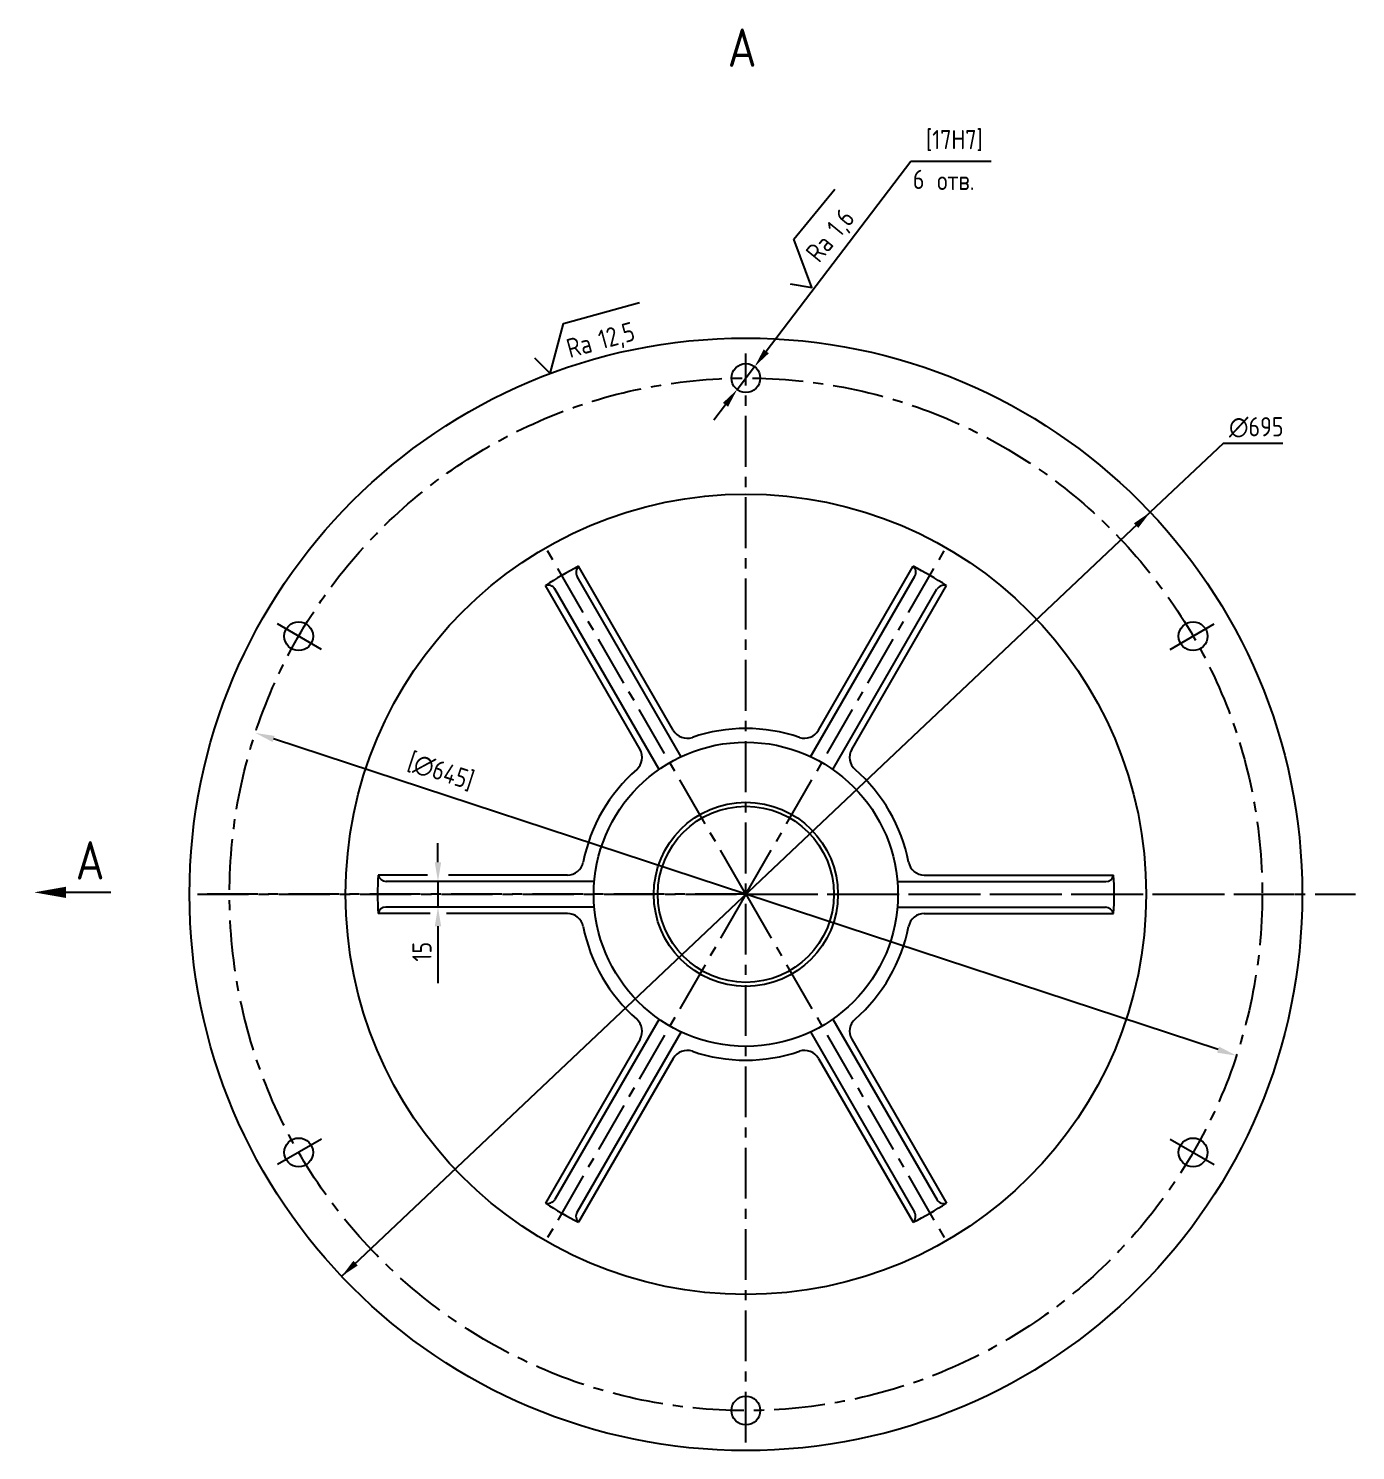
# Model space of a CAD drawing. Header units: millimetres. Extents: x 34179 to 39916, y -3385 to -179.
# Drawn here: x 35186 to 36015, y -1067 to -179 of the extents above; entities that cross this region are included whole.
import ezdxf
from ezdxf.enums import TextEntityAlignment as Align

# ---------------------------------------------------------------- set-up
doc = ezdxf.new("R2010")
doc.units = ezdxf.units.MM
doc.linetypes.add('CENTER', pattern=[50.8, 31.75, -6.35, 6.35, -6.35])
for name, color, linetype in [('Bord', 1, 'Continuous'), ('Cen', 5, 'CENTER'), ('Con', 6, 'Continuous'), ('Cont', 6, 'Continuous'), ('Dim', 7, 'Continuous'), ('Text', 3, 'Continuous'), ('Textb', 6, 'Continuous')]:
    doc.layers.add(name, color=color, linetype=linetype)
doc.styles.add('Style1', font='romans.shx', dxfattribs={"width": 0.8})
doc.dimstyles.new('LIN4', dxfattribs={"dimscale": 4, "dimtxt": 3, "dimasz": 3, "dimexe": 1.25, "dimexo": 0, "dimgap": 1, "dimtad": 1, "dimdec": 0, "dimzin": 13, "dimdsep": 46, "dimtxsty": 'Style1', "dimcen": 2.5, "dimclrt": 3, "dimadec": 0, "dimazin": 0, "dimtfac": 1, "dimtofl": 0, "dimtmove": 1, "dimatfit": 3, "dimfxl": 1, "dimtolj": 1, "dimtzin": 13, "dimarcsym": 0})

# ---------------------------------------------------------------- blocks, each defined once
blk = doc.blocks.new('*D45')
at = {"layer": 'Dim', "color": 0, "lineweight": -2, "transparency": 16777216}
blk.add_line((35928.86, -816.99), (35338.98, -622.9), dxfattribs=at)
at = {"layer": 'Dim', "color": 0, "transparency": 16777216}
for points in [[(35339.6, -621), (35338.35, -624.8), (35327.58, -619.15)], [(35929.49, -815.09), (35928.24, -818.89), (35940.26, -820.74)]]:
    blk.add_solid(points, dxfattribs=at)
at = {"layer": 'Dim', "color": 3, "transparency": 16777216, "insert": (35443.3, -643.39), "char_height": 12, "attachment_point": 5, "rotation": 341.78719, "style": 'Style1'}
blk.add_mtext('\\A1;[∅645]', dxfattribs=at)
blk = doc.blocks.new('*D46')
at = {"layer": 'Dim', "color": 0, "lineweight": -2, "transparency": 16777216}
for p, q in [((35441.61, -699.94), (35441.61, -687.94)), ((35441.61, -711.94), (35436.61, -711.94)), ((35441.61, -727.94), (35436.61, -727.94)), ((35441.61, -739.94), (35441.61, -751.94))]:
    blk.add_line(p, q, dxfattribs=at)
at = {"layer": 'Dim', "color": 0, "transparency": 16777216}
for points in [[(35439.61, -699.94), (35443.61, -699.94), (35441.61, -711.94)], [(35439.61, -739.94), (35443.61, -739.94), (35441.61, -727.94)]]:
    blk.add_solid(points, dxfattribs=at)
at = {"layer": 'Dim', "color": 3, "transparency": 16777216, "insert": (35431.61, -755.82), "char_height": 12, "attachment_point": 5, "rotation": 90, "style": 'Style1'}
blk.add_mtext('\\A1;15', dxfattribs=at)
blk = doc.blocks.new('*D47')
at = {"layer": 'Dim', "color": 0, "lineweight": -2, "transparency": 16777216}
for p, q in [((35737.04, -262.21), (35646.65, -380.74)), ((35787.21, -262.21), (35737.04, -262.21)), ((35628.46, -404.6), (35639.38, -390.29)), ((35621.19, -414.14), (35613.91, -423.68))]:
    blk.add_line(p, q, dxfattribs=at)
at = {"layer": 'Dim', "color": 0, "transparency": 16777216}
for points in [[(35645.06, -379.53), (35648.24, -381.96), (35639.38, -390.29)], [(35619.6, -412.93), (35622.78, -415.35), (35628.46, -404.6)]]:
    blk.add_solid(points, dxfattribs=at)
at = {"layer": 'Dim', "color": 3, "transparency": 16777216, "insert": (35764.13, -249.07), "char_height": 12, "attachment_point": 5, "style": 'Style1'}
blk.add_mtext('\\A1;[17H7]', dxfattribs=at)
blk = doc.blocks.new('SHERISO_01')
at = {"layer": 'Text'}
blk.add_line((4.04, 7), (16.36, 7), dxfattribs=at)
blk.add_lwpolyline([(-1.73, 3), (0, 0), (4.04, 7)], dxfattribs=at)
at = {"layer": 'Text', "style": 'Style1', "width": 0.8}
blk.add_text('Ra', height=3, dxfattribs=at).set_placement((3.58, 1.5))
blk.add_attdef('12,5', (8.73, 1.5), '', height=3, dxfattribs=at)
blk = doc.blocks.new('sherISO_04')
at = {"layer": 'Text'}
blk.add_line((4.04, 7), (14.12, 7), dxfattribs=at)
blk.add_lwpolyline([(-1.73, 3), (0, 0), (4.04, 7)], dxfattribs=at)
at = {"layer": 'Text', "style": 'Style1', "width": 0.8}
blk.add_text('Ra', height=3, dxfattribs=at).set_placement((3.58, 1.5))
blk.add_attdef('3,2', (8.73, 1.5), '', height=3, dxfattribs=at)
blk = doc.blocks.new('razrez15')
at = {"layer": 'Text'}
blk.add_lwpolyline([(0, 0, 0, 1.76, 0), (5, 0, 1.76, 1.76, 0)], format="xyseb", dxfattribs=at)
blk.add_lwpolyline([(0, 0, 0, 1.76, 0), (5, 0, 1.76, 1.76, 0)], format="xyseb", dxfattribs=at)
blk.add_lwpolyline([(12, 0), (5, 0)], dxfattribs=at)
blk.add_lwpolyline([(12, 0), (5, 0)], dxfattribs=at)
at = {"layer": 'Textb', "style": 'Style1', "width": 0.8}
blk.add_attdef('A', (6.5, 2), '', height=6, dxfattribs=at)
blk = doc.blocks.new('ZNAK01')
at = {"layer": 'Textb', "style": 'Style1', "width": 0.8}
blk.add_attdef('А', text='', height=6, dxfattribs=at).set_placement((3.95, -0.02), align=Align.RIGHT)
blk.add_attdef('SC(1)', (5.07, -0.02), '', height=5, dxfattribs=at)

msp = doc.modelspace()

# ---------------------------------------------------------------- linework, layer by layer
at = {"layer": 'Bord'}
for p, q in [((35588.5875, -617.42489), (35529.46881, -515.02831)), ((35679.25225, -617.42489), (35738.37094, -515.02831)), ((35567.80289, -629.42489), (35508.6842, -527.02831)), ((35700.03686, -629.42489), (35759.15555, -527.02831)), ((35435.13304, -707.94286), (35404.23313, -707.94286)), ((35522.47051, -707.94286), (35448.25545, -707.94286)), ((35745.36923, -707.94286), (35863.60662, -707.94286)), ((35436.80467, -731.94286), (35404.23313, -731.94286)), ((35522.47051, -731.94286), (35446.89386, -731.94286)), ((35745.36923, -731.94286), (35863.60662, -731.94286)), ((35567.80289, -810.46084), (35508.6842, -912.85742)), ((35700.03686, -810.46084), (35759.15555, -912.85742)), ((35588.5875, -822.46084), (35529.46881, -924.85742)), ((35679.25225, -822.46084), (35738.37094, -924.85742))]:
    msp.add_line(p, q, dxfattribs=at)
for centre, radius, start, end in [((35633.91987, -719.94286), 230, 117.00929709, 122.99070291), ((35633.91987, -719.94286), 230, 57.00929709, 62.99070291), ((35597.24775, -612.42489), 10, 210, 288.83342969), ((35633.91987, -719.94286), 103.6, 71.16657031, 108.83342969), ((35670.592, -612.42489), 10, 251.16657031, 330), ((35559.14263, -634.42489), 10, 311.16657031, 30), ((35708.69711, -634.42489), 10, 150, 228.83342969), ((35633.91987, -719.94286), 103.6, 131.16657031, 168.83342969), ((35633.91987, -719.94286), 103.6, 11.16657031, 48.83342969), ((35522.47051, -697.94286), 10, 270, 348.83342969), ((35745.36923, -697.94286), 10, 191.16657031, 270), ((35633.91987, -719.94286), 230, 177.00929709, 182.99070291), ((35633.91987, -719.94286), 230, 357.00929709, 2.99070291), ((35522.47051, -741.94286), 10, 11.16657031, 90), ((35745.36923, -741.94286), 10, 90, 168.83342969), ((35633.91987, -719.94286), 103.6, 191.16657031, 228.83342969), ((35633.91987, -719.94286), 103.6, 311.16657031, 348.83342969), ((35559.14263, -805.46084), 10, 330, 48.83342969), ((35708.69711, -805.46084), 10, 131.16657031, 210), ((35597.24775, -827.46084), 10, 71.16657031, 150), ((35633.91987, -719.94286), 103.6, 251.16657031, 288.83342969), ((35670.592, -827.46084), 10, 30, 108.83342969), ((35633.91987, -719.94286), 230, 237.00929709, 242.99070291), ((35633.91987, -719.94286), 230, 297.00929709, 302.99070291)]:
    msp.add_arc(centre, radius, start, end, dxfattribs=at)
at = {"layer": 'Cen'}
for p, q in [((35633.91987, -1062.44286), (35633.91987, -382.08512)), ((35633.91987, -719.94286), (35508.91987, -503.43651)), ((35633.91987, -719.94286), (35508.91987, -503.43651)), ((35633.91987, -719.94286), (35758.91987, -503.43651)), ((35368.8821, -566.92323), (35341.32648, -551.01399)), ((35354.62668, -558.69286), (35354.62668, -558.69286)), ((35898.95765, -566.92323), (35926.51327, -551.01399)), ((35913.21307, -558.69286), (35913.21307, -558.69286)), ((35291.41987, -719.94286), (35976.41987, -719.94286)), ((35633.91987, -719.94286), (35291.41987, -719.94286)), ((35291.41987, -719.94286), (35311.85821, -719.94286)), ((35633.91987, -719.94286), (35508.91987, -936.44922)), ((35633.91987, -719.94286), (36014.70044, -719.94286)), ((35633.91987, -719.94286), (35758.91987, -936.44922)), ((35368.8821, -872.96249), (35341.32648, -888.87174)), ((35898.95765, -872.96249), (35926.51327, -888.87174)), ((35354.62668, -881.19286), (35354.62668, -881.19286)), ((35913.21307, -881.19286), (35913.21307, -881.19286)), ((35633.91987, -1042.44286), (35633.91987, -1042.44286))]:
    msp.add_line(p, q, dxfattribs=at)
msp.add_circle((35633.91987, -719.94286), 322.5, dxfattribs=at)
at = {"layer": 'Con'}
msp.add_circle((35633.91987, -719.94286), 57.5, dxfattribs=at)
at = {"layer": 'Cont'}
for p, q in [((35593.5168, -633.96268), (35528.51203, -521.37113)), ((35674.32295, -633.96268), (35739.44512, -521.16777)), ((35579.66039, -641.96268), (35514.53822, -529.16777)), ((35688.17936, -641.96268), (35753.18412, -529.37113)), ((35539.25732, -711.94286), (35409.24779, -711.94286)), ((35728.58243, -711.94286), (35858.82678, -711.94286)), ((35539.25732, -727.94286), (35409.01297, -727.94286)), ((35728.58243, -727.94286), (35858.59196, -727.94286)), ((35579.66039, -797.92304), (35514.65563, -910.5146)), ((35688.17936, -797.92304), (35753.30153, -910.71795)), ((35593.5168, -805.92304), (35528.39463, -918.71795)), ((35674.32295, -805.92304), (35739.32771, -918.5146))]:
    msp.add_line(p, q, dxfattribs=at)
for centre, radius in [((35633.91987, -719.94286), 347.5), ((35633.91987, -397.44286), 9), ((35633.91987, -719.94286), 250), ((35354.62668, -558.69286), 9), ((35913.21307, -558.69286), 9), ((35633.91987, -719.94286), 95), ((35633.91987, -719.94286), 55), ((35354.62668, -881.19286), 9), ((35913.21307, -881.19286), 9), ((35633.91987, -1042.44286), 9)]:
    msp.add_circle(centre, radius, dxfattribs=at)
for centre, radius, start, end in [((35533.53195, -518.88478), 5.60192, 136.49484522, 206.3490871), ((35735.18557, -518.74934), 4.89823, 329.58651201, 49.43492193), ((35510.31401, -531.64744), 4.89823, 29.58651201, 109.43492193), ((35757.84732, -532.47533), 5.60192, 76.49484522, 146.3490871), ((35409.6045, -706.35232), 5.60192, 196.49484522, 266.3490871), ((35858.79143, -707.04476), 4.89823, 269.58651201, 349.43492193), ((35409.04832, -732.84097), 4.89823, 89.58651201, 169.43492193), ((35858.23525, -733.53341), 5.60192, 16.49484522, 86.3490871), ((35509.99243, -907.4104), 5.60192, 256.49484522, 326.3490871), ((35757.52573, -908.23829), 4.89823, 209.58651201, 289.43492193), ((35532.65418, -921.13639), 4.89823, 149.58651201, 229.43492193), ((35734.3078, -921.00095), 5.60192, 316.49484522, 26.3490871)]:
    msp.add_arc(centre, radius, start, end, dxfattribs=at)
at = {"layer": 'Dim'}
for p, q in [((35932.00271, -438.23027), (35886.47661, -481.25615)), ((35969.37414, -438.23027), (35932.00271, -438.23027)), ((35381.36314, -958.62957), (35886.47661, -481.25615)), ((35441.60803, -711.94286), (35441.60803, -727.94286)), ((35441.60803, -751.94286), (35441.60803, -775.53327))]:
    msp.add_line(p, q, dxfattribs=at)
for points in [[(35876.27934, -488.13129), (35879.02501, -491.04012), (35886.37865, -481.34867)], [(35879.02501, -491.04012), (35876.27934, -488.13129), (35886.37865, -481.34867)], [(35388.76217, -948.90789), (35391.50563, -951.81881), (35381.40114, -958.59371)]]:
    msp.add_solid(points, dxfattribs=at)

# ---------------------------------------------------------------- block references
ref = msp.add_blockref('ZNAK01', (35624.78027, -202.94386), dxfattribs=dict(at, xscale=4, yscale=4, zscale=4))
ref.add_attrib('А', 'А', dxfattribs={"layer": 'Textb', "height": 24, "style": 'Style1', "width": 0.8}).set_placement((35640.58242, -203.0231), align=Align.RIGHT)
for name, p, xscale, yscale, zscale, rotation, values in [('sherISO_04', (35675.21133, -340.91287), 3.999999999999999, 3.999999999999999, 3.999999999999999, 50.6169287011852, {'3,2': '1,6'}), ('SHERISO_01', (35511.76691, -394.6201), 4, 4, 4, 15.36287429895825, {'12,5': '12,5'})]:
    msp.add_blockref(name, p, dxfattribs=dict(at, xscale=xscale, yscale=yscale, zscale=zscale, rotation=rotation)).add_auto_attribs(values)
at = {"layer": 'Dim', "xscale": 4, "yscale": 4, "zscale": 4}
msp.add_blockref('razrez15', (35189.35247, -718.72567), dxfattribs=at).add_auto_attribs({'A': 'А'})

# ---------------------------------------------------------------- texts
at = {"layer": 'Dim', "color": 3, "insert": (35952.68843, -428.23027), "char_height": 12, "attachment_point": 5, "style": 'Style1'}
msp.add_mtext('\\A1;∅695', dxfattribs=at)
at = {"layer": 'Text', "style": 'Style1', "width": 0.8}
for s, p in [('6', (35738.19497, -279.33339)), ('отв.', (35753.37418, -279.99261))]:
    msp.add_text(s, height=12, dxfattribs=at).set_placement(p)

# ---------------------------------------------------------------- dimensions: what is measured, and where the dimension line sits
at = {"layer": 'Dim'}
for p1, p2, text, override, picture, middle in [((35628.46257, -404.59953), (35639.37718, -390.2862), '[17H7]', {"dimtoh": 1, "dimtofl": 1}, '*D47', (35737.04024, -262.21171)), ((35940.26333, -820.73937), (35327.57642, -619.14636), '[<>]', {"dimtofl": 1, "dimtmove": 0, "dimatfit": 0}, '*D45', (35439.19622, -655.87274))]:
    dim = msp.add_diameter_dim_2p(p1=p1, p2=p2, text=text, dimstyle='LIN4', override=override, dxfattribs=at)
    dim.commit()
    dim.dimension.update_dxf_attribs({"geometry": picture, "text_midpoint": middle, "dimtype": 163})
dim = msp.add_linear_dim(base=(35441.60803, -727.94286), p1=(35441.60803, -711.94286), p2=(35441.60803, -727.94286), angle=90, text='15', dimstyle='LIN4', dxfattribs=at)
dim.commit()
dim.dimension.update_dxf_attribs({"geometry": '*D46', "text_midpoint": (35441.60803, -755.81936), "dimtype": 160})

doc.saveas('drawing.dxf')
